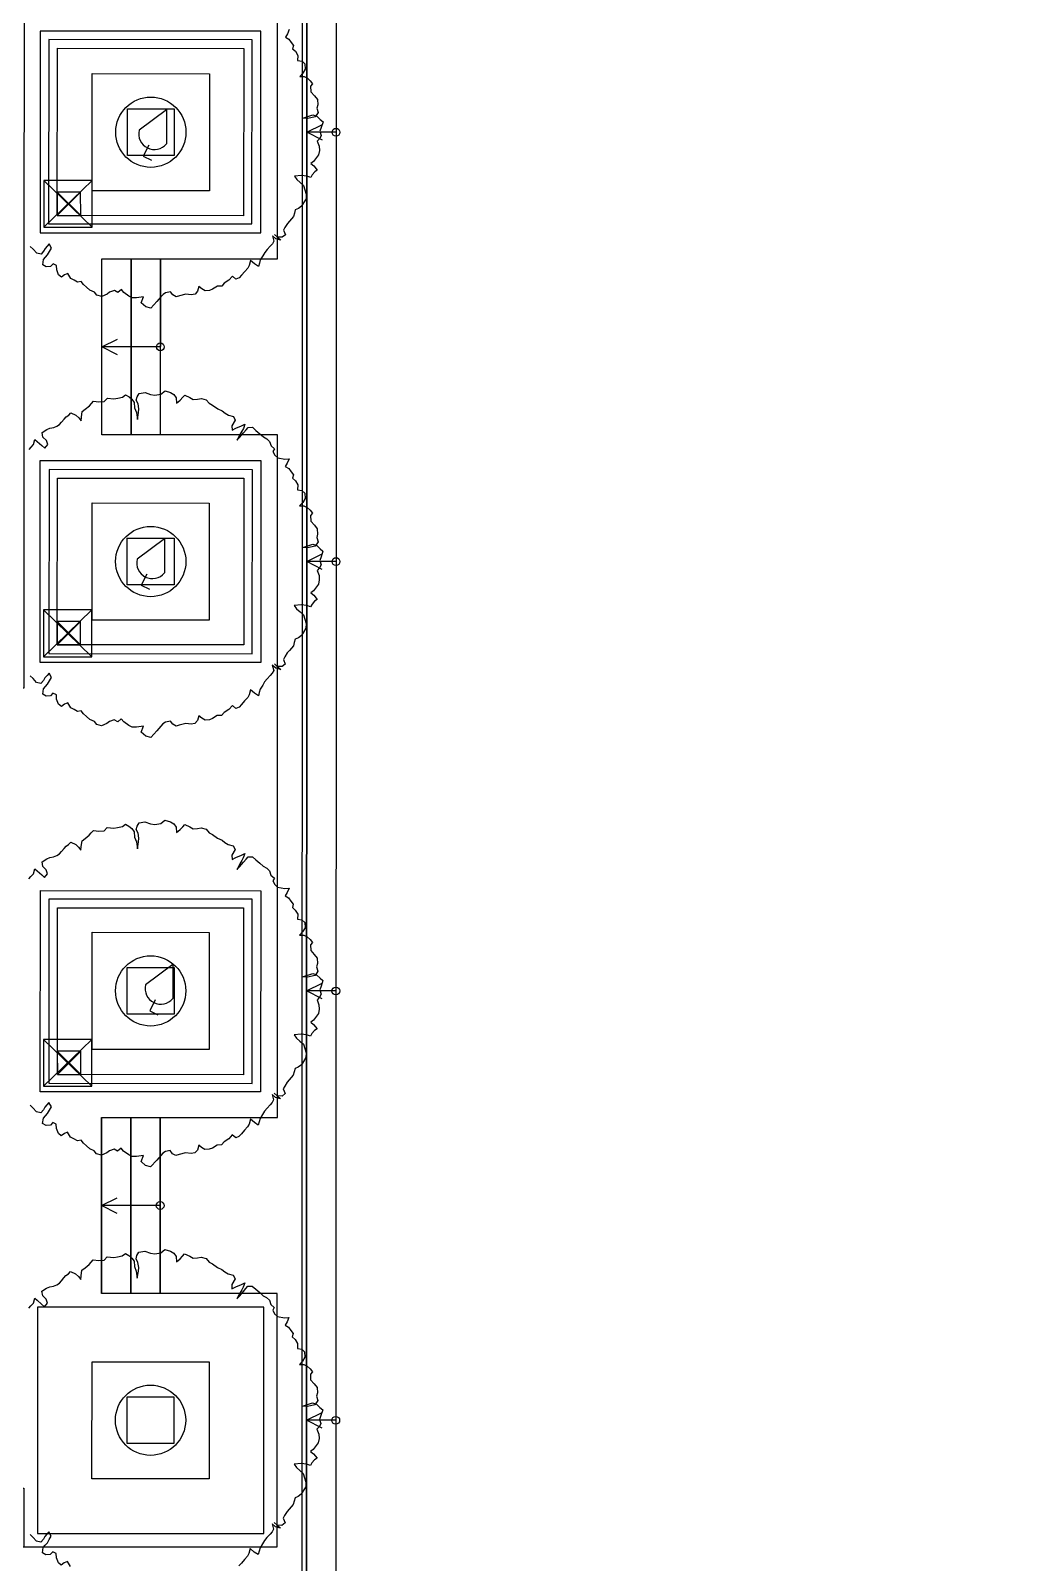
# Model space of a CAD drawing. Header units: millimetres. Extents: x -67913 to 128525, y -54442 to 63422.
# Drawn here: x 40766 to 53355, y -3944 to 15690 of the extents above; entities that cross this region are included whole.
import ezdxf
from ezdxf import colors
from ezdxf.entities.mleader import LeaderData, LeaderLine
from ezdxf.enums import TextEntityAlignment as Align
from ezdxf.math import Vec2, Vec3

# ---------------------------------------------------------------- set-up
doc = ezdxf.new("R2010")
doc.units = ezdxf.units.MM
doc.header["$LTSCALE"] = 500
doc.layers.get('0').update_dxf_attribs({"plot": 0})
for name, color, linetype in [('090Gaikou', 5, 'Continuous'), ('292Kigo', 8, 'Continuous'), ('390Kigo', 8, 'Continuous')]:
    doc.layers.add(name, color=color, linetype=linetype)
doc.styles.add('Annotative', font='simplex.shx', dxfattribs={"width": 0.7, "bigfont": 'extfont2.shx'})
doc.styles.get("Standard").update_dxf_attribs({"font": 'simplex.shx', "width": 0.7, "bigfont": 'extfont2.shx'})

# ---------------------------------------------------------------- blocks, each defined once
blk = doc.blocks.new('建具記号')
at = {"color": 0, "linetype": 'ByBlock', "lineweight": -2, "transparency": 16777216}
for p, q in [((-5.29, 1.5), (5.29, 1.5)), ((-5.29, -1.5), (5.29, -1.5))]:
    blk.add_line(p, q, dxfattribs=at)
at = {"color": 7, "linetype": 'ByBlock', "lineweight": -2, "transparency": 16777216}
blk.add_circle((0, 0), 5.5, dxfattribs=at)
at = {"color": 0, "linetype": 'ByBlock', "lineweight": -2, "transparency": 16777216, "width": 0.6}
for tag, height, p in [('建具寸法・高さH', 1.9, (0, 3.5)), ('建具番号', 2, (0, 0)), ('基準高さから建具下枠の上端までの高さ', 1.9, (0, -3.5)), ('特記事項（電気錠等）', 1.9, (0, -7))]:
    blk.add_attdef(tag, text='', height=height, dxfattribs=at).set_placement(p, align=Align.MIDDLE)

msp = doc.modelspace()

# ---------------------------------------------------------------- linework, layer by layer
at = {"layer": '090Gaikou'}
for p, q in [((40889.0559, 15684.7139), (40886.5485, 13101.5571)), ((43715.5161, 15681.9703), (40889.0559, 15684.7139)), ((43713.0087, 13098.8135), (43715.5161, 15681.9703)), ((41106.7619, 13321.3433), (41108.8422, 15464.5005)), ((41108.8422, 15464.5005), (43495.3027, 15462.184)), ((43495.3027, 15462.184), (43493.2224, 13319.0269)), ((42504.8614, 14676.0962), (42156.161, 14414.308)), ((42504.8614, 14676.0962), (42505.0717, 14240.063)), ((42278.3429, 14222.5123), (42208.6449, 14082.948)), ((42208.6449, 14082.948), (42313.3181, 14030.6745)), ((43493.2224, 13319.0269), (41106.7619, 13321.3433)), ((40886.5485, 13101.5571), (43713.0087, 13098.8135)), ((40885.516, 10177.5317), (40885.4184, 7600.2116)), ((43717.8116, 10177.4243), (40885.516, 10177.5317)), ((43717.714, 7600.1042), (43717.8116, 10177.4243)), ((41106.0158, 7820.2035), (41111.8117, 9957.5231)), ((41111.8117, 9957.5231), (43497.8034, 9957.4326)), ((43497.8034, 9957.4326), (43497.7224, 7820.1127)), ((42478.7597, 9179.5754), (42130.0593, 8917.7872)), ((42478.7597, 9179.5754), (42478.9701, 8743.5422)), ((42252.2412, 8725.9915), (42182.5432, 8586.4272)), ((42182.5432, 8586.4272), (42287.2164, 8534.1537)), ((43497.7224, 7820.1127), (41106.0158, 7820.2035)), ((40885.4184, 7600.2116), (43717.714, 7600.1042)), ((40887.8515, 2097.0485), (40890.3392, 4674.8899)), ((40890.3392, 4674.8899), (43714.5635, 4672.1647)), ((43714.5635, 4672.1647), (43712.0759, 2094.3233)), ((41108.0636, 2316.8361), (41110.1268, 4454.6778)), ((41110.1268, 4454.6778), (43494.3514, 4452.3771)), ((43494.3514, 4452.3771), (43492.2883, 2314.5354)), ((42587.6591, 3728.573), (42238.9587, 3466.7847)), ((42587.6591, 3728.573), (42587.8694, 3292.5398)), ((42361.1406, 3274.989), (42291.4426, 3135.4248)), ((42291.4426, 3135.4248), (42396.1158, 3083.1513)), ((43492.2883, 2314.5354), (41108.0636, 2316.8361)), ((43712.0759, 2094.3233), (40887.8515, 2097.0485))]:
    msp.add_line(p, q, dxfattribs=at)
for points in [[(38925.1083, -4482.6984), (38925.1083, -4482.6984), (38925.3563, -3357.6984), (39300.3563, -3357.7811), (39300.191, -4107.7811), (44300.1909, -4108.8834), (44308.3471, 32886.1157), (39683.4298, 33262.1353), (39683.3472, 32887.1353), (39683.4298, 33262.1353), (44683.4297, 33261.033), (44675.1082, -4483.9661), (38925.1083, -4482.6984), (38925.1083, -4482.6984)], [(40998.9484, 15574.6066), (40996.6729, 13216.765), (43600.8975, 13214.2519), (43603.173, 15572.0935)], [(41555.7218, 15139.222), (43055.7218, 15138.8913), (43055.3911, 13638.8913), (41555.3911, 13639.222)], [(42005.6226, 14689.1228), (42605.6226, 14688.9905), (42605.4903, 14088.9905), (42005.4903, 14089.1228), (42005.6226, 14689.1228)], [(40932.9203, 13771.6103), (40932.788, 13171.6103), (41552.788, 13171.4736), (41552.9203, 13771.4736)], [(41677.6987, 12766.695), (42052.6987, 12766.6123), (42052.2016, 10511.6124), (41677.2016, 10511.6951)], [(42052.6987, 12766.6123), (42427.6987, 12766.5297), (42427.2016, 10511.5297), (42052.2016, 10511.6124)], [(41001.9179, 10067.6292), (40999.6424, 7709.7876), (43603.867, 7707.2745), (43606.1424, 10065.1161)], [(41554.5092, 9639.2221), (43054.5092, 9638.8914), (43054.1785, 8138.8914), (41554.1785, 8139.2221)], [(42004.41, 9189.1229), (42604.41, 9188.9906), (42604.2777, 8588.9906), (42004.2777, 8589.1229), (42004.41, 9189.1229)], [(40931.7075, 8270.4706), (40931.5752, 7670.4706), (41551.5752, 7670.3339), (41551.7074, 8270.3339)], [(41000.233, 4564.7839), (40997.9575, 2206.9423), (43602.182, 2204.4293), (43604.4575, 4562.2709)], [(41553.2967, 4139.2222), (43053.2966, 4138.8915), (43052.9659, 2638.8916), (41552.966, 2639.2223)], [(42003.1974, 3689.123), (42603.1974, 3688.9907), (42603.0652, 3088.9908), (42003.0652, 3089.123), (42003.1974, 3689.123)], [(40930.4941, 2767.1039), (40930.3619, 2167.104), (41550.3619, 2166.9673), (41550.4941, 2766.9673)], [(41675.2736, 1766.6953), (42050.2736, 1766.6126), (42049.7764, -488.3873), (41674.7765, -488.3047)], [(42050.2736, 1766.6126), (42425.2736, 1766.5299), (42424.7764, -488.47), (42049.7764, -488.3873)], [(43752.2384, -661.2627), (40852.2384, -660.6233), (40851.5991, -3560.6233), (43751.599, -3561.2626)], [(41552.0841, -1360.7776), (43052.0841, -1361.1083), (43051.7534, -2861.1083), (41551.7534, -2860.7776)], [(42001.9849, -1810.8768), (42601.9849, -1811.0091), (42601.8526, -2411.0091), (42001.8526, -2410.8768), (42001.9849, -1810.8768)]]:
    msp.add_lwpolyline(points, close=True, dxfattribs=at)
for points in [[(39355.3563, -3357.7932), (39355.2031, -4052.7932), (44245.203, -4053.8713), (44253.3349, 32831.1278), (39683.335, 32832.1353)], [(44308.3471, 32886.1157), (44300.1909, -4108.8834)], [(40680.8393, 21511.9151), (40677.6988, 7266.9155), (36452.6989, 7267.847), (36450.9892, -487.1529), (39675.9891, -487.8639), (39675.9621, -610.3639), (39675.439, -2982.8638), (40680.439, -2983.0854), (40680.2736, -3733.0854), (43925.2736, -3733.8008), (43925.989, -488.8009), (41675.989, -488.3048), (41676.4862, 1766.6951), (43926.4861, 1766.1991), (43928.4141, 10511.1989), (41678.4142, 10511.6949), (41678.9113, 12766.6949), (43928.9113, 12766.1988), (43929.6267, 16011.1987)], [(39300.191, -4107.7811), (39300.3563, -3357.7811), (39675.3563, -3357.8638), (39675.2737, -3732.8638), (39675.2737, -3732.8638), (39675.2737, -3732.8638), (43925.2736, -3733.8008), (43925.989, -488.8009), (42425.989, -488.4702), (42426.4862, 1766.5298), (43926.4861, 1766.1991), (43928.4141, 10511.1989), (42428.4141, 10511.5296), (42428.9113, 12766.5295), (43928.9113, 12766.1988), (43929.6267, 16011.1987)], [(44078.8533, 15705.5533), (44054.4858, 15648.4208), (44029.2961, 15605.1694), (44072.5511, 15579.9569), (44102.7924, 15540.0554), (44133.0243, 15500.1187), (44121.6813, 15457.6875), (44158.4283, 15425.1315), (44189.5098, 15371.3546), (44186.3516, 15308.541), (44242.6529, 15298.0322), (44279.4011, 15265.4752), (44283.5971, 15196.1461), (44251.8609, 15145.5202), (44212.8089, 15101.4409), (44268.2555, 15104.7986), (44311.5178, 15079.5796), (44348.2769, 15047.0129), (44378.5328, 15007.0984), (44352.4838, 14977.696), (44356.6544, 14908.3677), (44401.6101, 14855.4517), (44439.201, 14809.0171), (44443.3838, 14739.678), (44432.0348, 14697.2521), (44449.2623, 14642.6615), (44411.0397, 14584.6947), (44314.8247, 14564.9534), (44252.0011, 14568.088), (44381.6263, 14610.7534), (44431.3777, 14592.8514), (44475.4837, 14553.7757), (44512.2441, 14521.2079), (44488.7069, 14450.2305), (44470.8666, 14400.4679), (44488.0858, 14345.863), (44469.3755, 14309.9154), (44436.8411, 14273.1928), (44461.381, 14212.037), (44464.7271, 14156.5919), (44454.2266, 14100.305), (44389.9334, 14012.9113), (44356.5372, 13990.0398), (44393.2963, 13957.4731), (44438.2532, 13904.5559), (44404.8272, 13881.6458), (44372.2605, 13844.8867), (44353.5776, 13808.9798), (44303.7966, 13826.8213), (44233.639, 13836.4968), (44143.931, 13824.1001), (44174.183, 13784.2107), (44218.2964, 13745.1285), (44262.3951, 13706.0592), (44279.6251, 13651.4664), (44296.8408, 13596.8429), (44293.6826, 13534.0293), (44261.9488, 13483.4013), (44236.7327, 13440.1299), (44196.8262, 13409.8952), (44156.0928, 13393.5241), (44144.7281, 13351.0904), (44133.3766, 13308.6667), (44107.3275, 13279.2642), (44081.2892, 13249.874), (44055.2294, 13220.4594), (44023.4981, 13169.8292), (44004.8092, 13133.9277), (44029.3779, 13072.7898), (43989.4569, 13042.5462), (43926.6297, 13045.684), (43889.8791, 13078.2431), (43926.6297, 13045.684), (43970.7406, 13006.6039), (43907.0982, 13023.6382), (43863.0031, 13062.7043), (43881.0815, 12994.2723), (43862.3771, 12958.3411), (43836.3281, 12928.9387), (43797.2437, 12884.8229), (43764.6662, 12848.0516), (43739.4776, 12804.8211), (43707.727, 12754.1862), (43696.3888, 12711.7507), (43685.0471, 12669.3183), (43634.4317, 12701.0517), (43582.9811, 12746.6343), (43565.9425, 12682.9871), (43547.2511, 12647.0878), (43508.1668, 12602.972), (43469.1039, 12558.8806), (43436.5265, 12522.1093), (43395.7798, 12505.7282), (43351.6665, 12544.8104), (43306.0752, 12493.35), (43245.8077, 12454.9204), (43213.2572, 12418.1795), (43157.7948, 12414.8163), (43097.5076, 12376.3889), (43056.7354, 12360.0108), (43001.295, 12356.6454), (42958.0416, 12381.8695), (42921.2728, 12414.4449), (42904.26, 12350.8073), (42871.6847, 12314.0385), (42823.5705, 12304.1651), (42753.4215, 12313.8308), (42671.0926, 12294.9638), (42630.34, 12278.5857), (42587.0618, 12303.7819), (42556.8352, 12343.7073), (42494.8647, 12332.9811), (42461.4616, 12310.0919), (42435.4028, 12280.6785), (42383.3014, 12221.87), (42305.1575, 12133.6664), (42241.5106, 12150.7004), (42182.7045, 12202.7996), (42212.7601, 12281.1395), (42123.0681, 12268.7633), (42067.6094, 12265.4141), (42024.33, 12290.6113), (41959.0272, 12335.3701), (41928.7709, 12375.2719), (41882.3448, 12337.693), (41839.0727, 12362.9011), (41777.9549, 12338.3232), (41744.5568, 12315.4446), (41676.8868, 12283.5103), (41613.2557, 12300.5303), (41583.0254, 12340.459), (41525.8952, 12364.8462), (41481.7892, 12403.9219), (41445.0422, 12436.4779), (41414.7845, 12476.3658), (41366.6803, 12466.5161), (41323.4366, 12491.7315), (41280.1573, 12516.946), (41241.7225, 12577.2224), (41200.9774, 12560.8529), (41161.0613, 12530.605), (41124.3022, 12563.1717), (41099.7187, 12624.288), (41096.3836, 12679.7602), (41053.1351, 12704.98), (41020.5597, 12668.2111), (40965.1024, 12664.8586), (40921.8243, 12690.072), (40931.5063, 12760.2368), (40957.565, 12789.6502), (40983.599, 12819.0356), (41008.8223, 12862.3028), (41034.0223, 12905.5732), (41002.9369, 12959.3384), (40976.9018, 12929.9518), (40950.8442, 12900.5397), (40932.1484, 12864.6182), (40899.5892, 12827.8676), (40843.299, 12838.384), (40798.3353, 12891.2985), (40761.5823, 12923.8598)], [(44503.0123, 14288.5281), (44303.0564, 14388.6162), (44503.1005, 14488.528)], [(44678.0564, 14388.5336), (44303.0564, 14388.6162)], [(41552.9203, 13771.4736), (40932.788, 13171.6103)], [(40932.9203, 13771.6103), (41552.788, 13171.4736)], [(41406.3701, 13621.7346), (41106.3703, 13621.343), (41106.7619, 13321.3433), (41406.7616, 13321.7349), (41406.3701, 13621.7346)], [(41106.3703, 13621.343), (41406.7616, 13321.7349)], [(41406.3701, 13621.7346), (41106.7619, 13321.3433)], [(41877.4061, 11539.1069), (41677.4502, 11639.195), (41877.4942, 11739.1068)], [(42427.4502, 11639.0297), (41677.4502, 11639.195)], [(40744.9915, 10324.031), (40771.0513, 10353.4456), (40803.618, 10390.2047), (40820.6493, 10453.8584), (40850.053, 10427.8082), (40908.8663, 10375.7026), (40945.6121, 10343.1477), (40984.6857, 10387.2513), (40967.4606, 10441.8398), (40923.3423, 10480.9263), (40912.6408, 10542.8879), (40972.9477, 10581.3326), (41013.6943, 10597.7137), (41061.7723, 10607.578), (41102.5505, 10623.9311), (41135.9477, 10646.8234), (41162.0183, 10676.2501), (41194.5743, 10712.9971), (41220.6233, 10742.3995), (41254.0326, 10765.3029), (41280.0709, 10794.6932), (41344.5363, 10763.8204), (41381.3027, 10731.2472), (41411.5572, 10691.3557), (41415.516, 10740.2638), (41425.2282, 10810.4236), (41465.1262, 10840.6658), (41518.0656, 10885.616), (41544.1147, 10915.0184), (41570.1853, 10944.4452), (41640.3368, 10934.7751), (41709.6508, 10938.9345), (41748.7351, 10983.0503), (41832.7427, 10974.2354), (41880.8497, 10984.0957), (41942.7961, 10994.7825), (41982.7205, 11025.0447), (42025.9589, 10999.8036), (42062.7228, 10967.2326), (42092.9905, 10927.351), (42097.1697, 10858.0152), (42121.7539, 10796.9069), (42134.1297, 10707.2218), (42149.4856, 10798.6001), (42153.4481, 10847.505), (42142.761, 10909.4755), (42119.018, 10956.7291), (42130.3753, 10999.1912), (42155.5999, 11042.455), (42231.4241, 11053.9995), (42302.4038, 11030.4429), (42358.699, 11019.9394), (42434.5522, 11031.4799), (42487.4713, 11076.4047), (42558.4544, 11052.8886), (42601.7468, 11027.6864), (42631.9714, 10987.7563), (42636.1817, 10918.458), (42682.6168, 10956.0397), (42715.1728, 10992.7866), (42741.2434, 11022.2134), (42805.7004, 10991.3262), (42848.9471, 10966.0994), (42904.4069, 10969.4671), (42952.5163, 10979.3252), (43016.1646, 10962.3073), (43053.7662, 10915.8849), (43097.0261, 10890.6681), (43162.351, 10845.9245), (43219.4829, 10821.5489), (43256.2371, 10788.9865), (43299.497, 10763.7697), (43363.1345, 10746.7397), (43386.8581, 10699.4815), (43344.2739, 10628.2695), (43347.6152, 10572.807), (43394.8878, 10596.5591), (43467.7172, 10627.8444), (43511.3916, 10650.6629), (43490.6213, 10594.4433), (43471.9216, 10558.5297), (43446.6971, 10515.244), (43427.9963, 10479.3314), (43409.2966, 10443.4178), (43441.8633, 10480.1769), (43467.9124, 10509.5793), (43493.9722, 10538.9939), (43526.5281, 10575.7409), (43552.5772, 10605.1433), (43608.0167, 10608.4856), (43652.1349, 10569.3991), (43703.5733, 10523.8272), (43747.6916, 10484.7407), (43790.9623, 10459.536), (43827.7214, 10426.9693), (43844.9357, 10372.3687), (43889.0418, 10333.293), (43870.3506, 10297.3718), (43894.0767, 10250.1114), (43930.8273, 10217.5523), (44022.1941, 10202.1957), (44077.6407, 10205.5534), (44053.2732, 10148.4209), (44028.0835, 10105.1695), (44071.3386, 10079.9571), (44101.5799, 10040.0555), (44131.8118, 10000.1189), (44120.4688, 9957.6876), (44157.2157, 9925.1317), (44188.2973, 9871.3547), (44185.139, 9808.5412), (44241.4403, 9798.0323), (44278.1885, 9765.4753), (44282.3845, 9696.1463), (44250.6483, 9645.5204), (44211.5963, 9601.441), (44267.0429, 9604.7987), (44310.3053, 9579.5798), (44347.0644, 9547.013), (44377.3202, 9507.0986), (44351.2712, 9477.6962), (44355.4419, 9408.3679), (44400.3976, 9355.4518), (44437.9884, 9309.0172), (44442.1712, 9239.6782), (44430.8222, 9197.2523), (44448.0497, 9142.6617), (44409.8271, 9084.6948), (44313.6122, 9064.9535), (44250.7885, 9068.0881), (44380.4138, 9110.7535), (44430.1651, 9092.8516), (44474.2712, 9053.7758), (44511.0315, 9021.208), (44487.4943, 8950.2306), (44469.654, 8900.4681), (44486.8732, 8845.8631), (44468.1629, 8809.9155), (44435.6285, 8773.1929), (44460.1684, 8712.0371), (44463.5145, 8656.5921), (44453.014, 8600.3051), (44388.7208, 8512.9115), (44355.3247, 8490.0399), (44392.0838, 8457.4732), (44437.0407, 8404.5561), (44403.6146, 8381.6459), (44371.0479, 8344.8868), (44352.3651, 8308.9799), (44302.584, 8326.8214), (44232.4265, 8336.4969), (44142.7184, 8324.1002), (44172.9704, 8284.2108), (44217.0838, 8245.1286), (44261.1826, 8206.0593), (44278.4125, 8151.4666), (44295.6282, 8096.843), (44292.47, 8034.0295), (44260.7363, 7983.4014), (44235.5202, 7940.13), (44195.6136, 7909.8954), (44154.8802, 7893.5242), (44143.5155, 7851.0905), (44132.164, 7808.6668), (44106.1149, 7779.2644), (44080.0767, 7749.8741), (44054.0168, 7720.4595), (44022.2855, 7669.8293), (44003.5966, 7633.9279), (44028.1653, 7572.7899), (43988.2444, 7542.5463), (43925.4171, 7545.6841), (43888.6665, 7578.2433), (43925.4171, 7545.6841), (43969.528, 7506.604), (43905.8857, 7523.6384), (43861.7906, 7562.7044), (43879.8689, 7494.2724), (43861.1646, 7458.3413), (43835.1155, 7428.9388), (43796.0311, 7384.823), (43763.4537, 7348.0518), (43738.265, 7304.8212), (43706.5144, 7254.1864), (43695.1763, 7211.7508), (43683.8345, 7169.3185), (43633.2191, 7201.0518), (43581.7685, 7246.6345), (43564.7299, 7182.9872), (43546.0386, 7147.088), (43506.9542, 7102.9722), (43467.8914, 7058.8807), (43435.3139, 7022.1094), (43394.5673, 7005.7283), (43350.4539, 7044.8105), (43304.8627, 6993.3502), (43244.5952, 6954.9205), (43212.0446, 6918.1796), (43156.5822, 6914.8164), (43096.295, 6876.389), (43055.5229, 6860.0109), (43000.0825, 6856.6456), (42956.829, 6881.8697), (42920.0602, 6914.445), (42903.0474, 6850.8074), (42870.4721, 6814.0386), (42822.3579, 6804.1653), (42752.209, 6813.8309), (42669.88, 6794.9639), (42629.1275, 6778.5859), (42585.8492, 6803.782), (42555.6226, 6843.7075), (42493.6522, 6832.9812), (42460.249, 6810.092), (42434.1902, 6780.6786), (42382.0889, 6721.8701), (42303.9449, 6633.6665), (42240.298, 6650.7006), (42181.4919, 6702.7998), (42211.5476, 6781.1397), (42121.8555, 6768.7635), (42066.3968, 6765.4143), (42023.1174, 6790.6115), (41957.8146, 6835.3702), (41927.5583, 6875.272), (41881.1322, 6837.6932), (41837.8602, 6862.9012), (41776.7423, 6838.3233), (41743.3443, 6815.4448), (41675.6742, 6783.5104), (41612.0431, 6800.5304), (41581.8129, 6840.4591), (41524.6826, 6864.8463), (41480.5766, 6903.9221), (41443.8296, 6936.478), (41413.5719, 6976.3659), (41365.4678, 6966.5162), (41322.2241, 6991.7317), (41278.9447, 7016.9461), (41240.5099, 7077.2226), (41199.7649, 7060.853), (41159.8488, 7030.6051), (41123.0897, 7063.1718), (41098.5061, 7124.2882), (41095.1711, 7179.7603), (41051.9225, 7204.9801), (41019.3472, 7168.2113), (40963.8899, 7164.8587), (40920.6118, 7190.0721), (40930.2937, 7260.237), (40956.3525, 7289.6503), (40982.3864, 7319.0357), (41007.6097, 7362.3029), (41032.8098, 7405.5733), (41001.7243, 7459.3386), (40975.6893, 7429.9519), (40949.6316, 7400.5398), (40930.9358, 7364.6184), (40898.3767, 7327.8678), (40842.0864, 7338.3842), (40797.1228, 7391.2986), (40760.3697, 7423.8599)], [(44501.7997, 8788.5282), (44301.8438, 8888.6164), (44501.8879, 8988.5282)], [(44676.8438, 8888.5337), (44301.8438, 8888.6164)], [(41551.7074, 8270.3339), (40931.5752, 7670.4706)], [(40931.7075, 8270.4706), (41551.5752, 7670.3339)], [(41405.624, 8120.5948), (41105.6243, 8120.2032), (41106.0158, 7820.2035), (41406.0155, 7820.595), (41405.624, 8120.5948)], [(41105.6243, 8120.2032), (41406.0155, 7820.595)], [(41405.624, 8120.5948), (41106.0158, 7820.2035)], [(40743.7789, 4824.0311), (40769.8387, 4853.4457), (40802.4054, 4890.2048), (40819.4368, 4953.8585), (40848.8404, 4927.8084), (40907.6538, 4875.7027), (40944.3995, 4843.1478), (40983.4731, 4887.2515), (40966.248, 4941.8399), (40922.1298, 4980.9264), (40911.4282, 5042.888), (40971.7351, 5081.3327), (41012.4817, 5097.7139), (41060.5597, 5107.5781), (41101.3379, 5123.9312), (41134.7352, 5146.8235), (41160.8058, 5176.2503), (41193.3617, 5212.9972), (41219.4108, 5242.3996), (41252.82, 5265.303), (41278.8583, 5294.6933), (41343.3237, 5263.8205), (41380.0901, 5231.2473), (41410.3446, 5191.3558), (41414.3034, 5240.2639), (41424.0156, 5310.4237), (41463.9136, 5340.6659), (41516.8531, 5385.6161), (41542.9021, 5415.0186), (41568.9727, 5444.4453), (41639.1242, 5434.7752), (41708.4382, 5438.9347), (41747.5226, 5483.0505), (41831.5302, 5474.2356), (41879.6371, 5484.0958), (41941.5835, 5494.7826), (41981.5079, 5525.0448), (42024.7463, 5499.8037), (42061.5103, 5467.2327), (42091.778, 5427.3512), (42095.9571, 5358.0153), (42120.5414, 5296.9071), (42132.9171, 5207.2219), (42148.273, 5298.6002), (42152.2355, 5347.5051), (42141.5484, 5409.4756), (42117.8055, 5456.7293), (42129.1627, 5499.1913), (42154.3873, 5542.4551), (42230.2115, 5553.9996), (42301.1913, 5530.443), (42357.4865, 5519.9396), (42433.3397, 5531.48), (42486.2588, 5576.4049), (42557.2418, 5552.8887), (42600.5342, 5527.6866), (42630.7588, 5487.7564), (42634.9691, 5418.4581), (42681.4042, 5456.0398), (42713.9602, 5492.7867), (42740.0308, 5522.2135), (42804.4878, 5491.3264), (42847.7345, 5466.0996), (42903.1944, 5469.4672), (42951.3038, 5479.3253), (43014.952, 5462.3075), (43052.5536, 5415.8851), (43095.8135, 5390.6683), (43161.1385, 5345.9247), (43218.2703, 5321.549), (43255.0245, 5288.9866), (43298.2844, 5263.7698), (43361.9219, 5246.7398), (43385.6455, 5199.4816), (43343.0613, 5128.2697), (43346.4027, 5072.8071), (43393.6753, 5096.5592), (43466.5046, 5127.8445), (43510.179, 5150.663), (43489.4087, 5094.4434), (43470.709, 5058.5298), (43445.4846, 5015.2441), (43426.7837, 4979.3316), (43408.084, 4943.418), (43440.6507, 4980.1771), (43466.6998, 5009.5795), (43492.7596, 5038.9941), (43525.3156, 5075.741), (43551.3646, 5105.1434), (43606.8041, 5108.4857), (43650.9223, 5069.3992), (43702.3608, 5023.8273), (43746.479, 4984.7408), (43789.7497, 4959.5362), (43826.5088, 4926.9695), (43843.7231, 4872.3689), (43887.8292, 4833.2931), (43869.138, 4797.372), (43892.8641, 4750.1116), (43929.6147, 4717.5524), (44020.9816, 4702.1958), (44076.4282, 4705.5535), (44052.0607, 4648.421), (44026.871, 4605.1697), (44070.126, 4579.9572), (44100.3673, 4540.0556), (44130.5992, 4500.119), (44119.2562, 4457.6877), (44156.0031, 4425.1318), (44187.0847, 4371.3548), (44183.9265, 4308.5413), (44240.2278, 4298.0325), (44276.9759, 4265.4755), (44281.172, 4196.1464), (44249.4358, 4145.5205), (44210.3837, 4101.4412), (44265.8304, 4104.7989), (44309.0927, 4079.5799), (44345.8518, 4047.0132), (44376.1077, 4007.0987), (44350.0586, 3977.6963), (44354.2293, 3908.368), (44399.185, 3855.4519), (44436.7758, 3809.0173), (44440.9587, 3739.6783), (44429.6096, 3697.2524), (44446.8371, 3642.6618), (44408.6146, 3584.6949), (44312.3996, 3564.9537), (44249.576, 3568.0882), (44379.2012, 3610.7537), (44428.9525, 3592.8517), (44473.0586, 3553.776), (44509.8189, 3521.2082), (44486.2817, 3450.2307), (44468.4414, 3400.4682), (44485.6606, 3345.8633), (44466.9504, 3309.9157), (44434.416, 3273.193), (44458.9559, 3212.0372), (44462.3019, 3156.5922), (44451.8015, 3100.3052), (44387.5083, 3012.9116), (44354.1121, 2990.0401), (44390.8712, 2957.4733), (44435.8281, 2904.5562), (44402.402, 2881.646), (44369.8353, 2844.8869), (44351.1525, 2808.9801), (44301.3715, 2826.8216), (44231.2139, 2836.4971), (44141.5058, 2824.1003), (44171.7579, 2784.2109), (44215.8712, 2745.1287), (44259.97, 2706.0594), (44277.2, 2651.4667), (44294.4157, 2596.8432), (44291.2575, 2534.0296), (44259.5237, 2483.4015), (44234.3076, 2440.1302), (44194.4011, 2409.8955), (44153.6676, 2393.5244), (44142.3029, 2351.0906), (44130.9514, 2308.6669), (44104.9024, 2279.2645), (44078.8641, 2249.8742), (44052.8042, 2220.4596), (44021.0729, 2169.8294), (44002.384, 2133.928), (44026.9528, 2072.79), (43987.0318, 2042.5464), (43924.2045, 2045.6842), (43887.4539, 2078.2434), (43924.2045, 2045.6842), (43968.3154, 2006.6042), (43904.6731, 2023.6385), (43860.578, 2062.7046), (43878.6564, 1994.2726), (43859.952, 1958.3414), (43833.9029, 1928.939), (43794.8186, 1884.8232), (43762.2411, 1848.0519), (43737.0524, 1804.8213), (43705.3018, 1754.1865), (43693.9637, 1711.7509), (43682.6219, 1669.3186), (43632.0065, 1701.052), (43580.556, 1746.6346), (43563.5173, 1682.9874), (43544.826, 1647.0881), (43505.7416, 1602.9723), (43466.6788, 1558.8808), (43434.1013, 1522.1095), (43393.3547, 1505.7284), (43349.2413, 1544.8106), (43303.6501, 1493.3503), (43243.3826, 1454.9206), (43210.832, 1418.1798), (43155.3696, 1414.8165), (43095.0824, 1376.3891), (43054.3103, 1360.0111), (42998.8699, 1356.6457), (42955.6165, 1381.8698), (42918.8476, 1414.4451), (42901.8349, 1350.8076), (42869.2595, 1314.0387), (42821.1453, 1304.1654), (42750.9964, 1313.831), (42668.6675, 1294.964), (42627.9149, 1278.586), (42584.6367, 1303.7821), (42554.4101, 1343.7076), (42492.4396, 1332.9813), (42459.0364, 1310.0921), (42432.9777, 1280.6788), (42380.8763, 1221.8703), (42302.7324, 1133.6666), (42239.0854, 1150.7007), (42180.2794, 1202.7999), (42210.335, 1281.1398), (42120.6429, 1268.7636), (42065.1843, 1265.4144), (42021.9048, 1290.6116), (41956.602, 1335.3704), (41926.3458, 1375.2721), (41879.9196, 1337.6933), (41836.6476, 1362.9013), (41775.5298, 1338.3234), (41742.1317, 1315.4449), (41674.4617, 1283.5105), (41610.8306, 1300.5306), (41580.6003, 1340.4592), (41523.4701, 1364.8465), (41479.364, 1403.9222), (41442.6171, 1436.4781), (41412.3593, 1476.366), (41364.2552, 1466.5163), (41321.0115, 1491.7318), (41277.7322, 1516.9463), (41239.2973, 1577.2227), (41198.5523, 1560.8532), (41158.6362, 1530.6052), (41121.8771, 1563.172), (41097.2935, 1624.2883), (41093.9585, 1679.7605), (41050.7099, 1704.9802), (41018.1346, 1668.2114), (40962.6773, 1664.8589), (40919.3992, 1690.0723), (40929.0811, 1760.2371), (40955.1399, 1789.6505), (40981.1739, 1819.0359), (41006.3971, 1862.3031), (41031.5972, 1905.5735), (41000.5118, 1959.3387), (40974.4767, 1929.9521), (40948.419, 1900.5399), (40929.7233, 1864.6185), (40897.1641, 1827.8679), (40840.8739, 1838.3843), (40795.9102, 1891.2987), (40759.1572, 1923.8601)], [(44500.5871, 3288.5283), (44300.6313, 3388.6165), (44500.6753, 3488.5283)], [(44675.6312, 3388.5338), (44300.6313, 3388.6165)], [(41550.4941, 2766.9673), (40930.3619, 2167.104)], [(40930.4941, 2767.1039), (41550.3619, 2166.9673)], [(41407.6718, 2617.2274), (41107.672, 2616.8358), (41108.0636, 2316.8361), (41408.0633, 2317.2277), (41407.6718, 2617.2274)], [(41107.672, 2616.8358), (41408.0633, 2317.2277)], [(41407.6718, 2617.2274), (41108.0636, 2316.8361)], [(41874.9809, 539.1071), (41675.025, 639.1953), (41875.0691, 739.1071)], [(42425.025, 639.03), (41675.025, 639.1953)], [(40742.5663, -675.9687), (40768.6262, -646.5541), (40801.1929, -609.795), (40818.2242, -546.1414), (40847.6278, -572.1915), (40906.4412, -624.2972), (40943.1869, -656.852), (40982.2605, -612.7484), (40965.0354, -558.16), (40920.9172, -519.0734), (40910.2157, -457.1118), (40970.5226, -418.6671), (41011.2692, -402.286), (41059.3471, -392.4218), (41100.1254, -376.0686), (41133.5226, -353.1763), (41159.5932, -323.7496), (41192.1491, -287.0026), (41218.1982, -257.6002), (41251.6074, -234.6968), (41277.6457, -205.3066), (41342.1111, -236.1794), (41378.8775, -268.7525), (41409.132, -308.6441), (41413.0909, -259.7359), (41422.803, -189.5762), (41462.7011, -159.3339), (41515.6405, -114.3837), (41541.6895, -84.9813), (41567.7602, -55.5546), (41637.9116, -65.2247), (41707.2256, -61.0652), (41746.31, -16.9494), (41830.3176, -25.7643), (41878.4245, -15.9041), (41940.3709, -5.2173), (41980.2954, 25.045), (42023.5337, -0.1962), (42060.2977, -32.7672), (42090.5654, -72.6487), (42094.7446, -141.9845), (42119.3288, -203.0928), (42131.7046, -292.778), (42147.0604, -201.3996), (42151.0229, -152.4947), (42140.3358, -90.5242), (42116.5929, -43.2706), (42127.9501, -0.8086), (42153.1748, 42.4553), (42228.9989, 53.9997), (42299.9787, 30.4431), (42356.2739, 19.9397), (42432.1271, 31.4802), (42485.0462, 76.405), (42556.0292, 52.8889), (42599.3216, 27.6867), (42629.5462, -12.2435), (42633.7565, -81.5417), (42680.1917, -43.9601), (42712.7476, -7.2131), (42738.8182, 22.2136), (42803.2753, -8.6735), (42846.522, -33.9003), (42901.9818, -30.5326), (42950.0912, -20.6745), (43013.7394, -37.6924), (43051.3411, -84.1148), (43094.601, -109.3316), (43159.9259, -154.0752), (43217.0577, -178.4508), (43253.812, -211.0132), (43297.0719, -236.23), (43360.7093, -253.26), (43384.433, -300.5183), (43341.8487, -371.7302), (43345.1901, -427.1928), (43392.4627, -403.4406), (43465.2921, -372.1553), (43508.9664, -349.3369), (43488.1961, -405.5565), (43469.4965, -441.4701), (43444.272, -484.7558), (43425.5711, -520.6683), (43406.8714, -556.5819), (43439.4382, -519.8228), (43465.4872, -490.4204), (43491.5471, -461.0058), (43524.103, -424.2589), (43550.1521, -394.8564), (43605.5916, -391.5142), (43649.7098, -430.6007), (43701.1482, -476.1725), (43745.2664, -515.259), (43788.5371, -540.4637), (43825.2962, -573.0304), (43842.5105, -627.631), (43886.6166, -666.7067), (43867.9255, -702.6279), (43891.6515, -749.8883), (43928.4021, -782.4475), (44019.769, -797.804), (44075.2156, -794.4463), (44050.8481, -851.5788), (44025.6584, -894.8302), (44068.9134, -920.0427), (44099.1547, -959.9442), (44129.3866, -999.8809), (44118.0436, -1042.3121), (44154.7906, -1074.8681), (44185.8721, -1128.645), (44182.7139, -1191.4586), (44239.0152, -1201.9674), (44275.7634, -1234.5244), (44279.9594, -1303.8535), (44248.2232, -1354.4794), (44209.1712, -1398.5587), (44264.6178, -1395.201), (44307.8801, -1420.42), (44344.6392, -1452.9867), (44374.8951, -1492.9012), (44348.846, -1522.3036), (44353.0167, -1591.6319), (44397.9724, -1644.5479), (44435.5633, -1690.9825), (44439.7461, -1760.3216), (44428.397, -1802.7475), (44445.6246, -1857.3381), (44407.402, -1915.3049), (44311.187, -1935.0462), (44248.3634, -1931.9116), (44377.9886, -1889.2462), (44427.74, -1907.1482), (44471.846, -1946.2239), (44508.6063, -1978.7917), (44485.0692, -2049.7691), (44467.2289, -2099.5317), (44484.4481, -2154.1366), (44465.7378, -2190.0842), (44433.2034, -2226.8068), (44457.7433, -2287.9626), (44461.0894, -2343.4077), (44450.5889, -2399.6946), (44386.2957, -2487.0883), (44352.8995, -2509.9598), (44389.6586, -2542.5265), (44434.6155, -2595.4437), (44401.1895, -2618.3538), (44368.6227, -2655.1129), (44349.9399, -2691.0198), (44300.1589, -2673.1783), (44230.0013, -2663.5028), (44140.2933, -2675.8995), (44170.5453, -2715.7889), (44214.6587, -2754.8711), (44258.7574, -2793.9404), (44275.9874, -2848.5332), (44293.2031, -2903.1567), (44290.0449, -2965.9703), (44258.3111, -3016.5983), (44233.095, -3059.8697), (44193.1885, -3090.1044), (44152.4551, -3106.4755), (44141.0904, -3148.9092), (44129.7389, -3191.3329), (44103.6898, -3220.7354), (44077.6515, -3250.1256), (44051.5917, -3279.5402), (44019.8603, -3330.1704), (44001.1714, -3366.0719), (44025.7402, -3427.2098), (43985.8192, -3457.4534), (43922.9919, -3454.3156), (43886.2413, -3421.7565), (43922.9919, -3454.3156), (43967.1029, -3493.3957), (43903.4605, -3476.3614), (43859.3654, -3437.2953), (43877.4438, -3505.7273), (43858.7394, -3541.6585), (43832.6904, -3571.0609), (43793.606, -3615.1767), (43761.0285, -3651.948), (43735.8399, -3695.1785), (43704.0892, -3745.8134), (43692.7511, -3788.2489), (43681.4094, -3830.6813), (43630.794, -3798.9479), (43579.3434, -3753.3653), (43562.3048, -3817.0125), (43543.6134, -3852.9118), (43504.5291, -3897.0276), (43465.4662, -3941.119), (43432.8888, -3977.8903)], [(44499.3746, -2211.4715), (44299.4187, -2111.3834), (44499.4628, -2011.4716)], [(44674.4187, -2111.466), (44299.4187, -2111.3834)], [(41276.5196, -3983.0536), (41238.0848, -3922.7772), (41197.3397, -3939.1467), (41157.4236, -3969.3946), (41120.6645, -3936.8279), (41096.081, -3875.7116), (41092.7459, -3820.2394), (41049.4973, -3795.0196), (41016.922, -3831.7885), (40961.4647, -3835.141), (40918.1866, -3809.9276), (40927.8686, -3739.7628), (40953.9273, -3710.3494), (40979.9613, -3680.964), (41005.1846, -3637.6968), (41030.3846, -3594.4264), (40999.2992, -3540.6612), (40973.2641, -3570.0478), (40947.2064, -3599.4599), (40928.5107, -3635.3814), (40895.9515, -3672.132), (40839.6613, -3661.6156), (40794.6976, -3608.7011), (40757.9446, -3576.1398)]]:
    msp.add_lwpolyline(points, dxfattribs=at)
for centre, radius in [((42305.5564, 14389.0566), 450), ((44678.0564, 14388.5336), 50), ((42427.4502, 11639.0297), 50), ((42304.3439, 8889.0568), 450), ((44676.8438, 8888.5337), 50), ((42303.1313, 3389.0569), 450), ((44675.6312, 3388.5338), 50), ((42425.025, 639.03), 50), ((42301.9187, -2110.943), 450), ((44674.4187, -2111.466), 50)]:
    msp.add_circle(centre, radius, dxfattribs=at)
for centre in [(42350.2189, 14366.438), (42324.1173, 8869.9171), (42433.0166, 3418.9147)]:
    msp.add_arc(centre, 199.875, 166.14297593, 320.78220993, dxfattribs=at)

# ---------------------------------------------------------------- leaders
at = {"layer": '292Kigo'}
ml = msp.add_multileader_block('Standard', dxfattribs=at)
ml.set_content('建具記号', color=256, scale=50)
ml.set_attribute('建具寸法・高さH', '2,150', width=0)
ml.set_attribute('建具番号', '既ALD-1', width=0)
ml.set_attribute('基準高さから建具下枠の上端までの高さ', '±0', width=0)
ml.set_attribute('特記事項（電気錠等）', '', width=0)
ml.set_leader_properties()
ml.build(insert=Vec2(0, 0))
ml.multileader.update_dxf_attribs({"has_dogleg": 0, "dogleg_length": 2, "arrow_head_size": 100, "block_connection_type": 1})
ctx = ml.context
ctx.base_point, ctx.char_height, ctx.arrow_head_size, ctx.landing_gap_size, ctx.plane_origin, ctx.plane_x_axis, ctx.plane_y_axis = Vec3(84209.6088, 29625), 125, 100, 100, Vec3(84209.6088, 26375), Vec3(0, 1), Vec3(-1, 0)
ctx.attachment_type = 1
notes = []
notes.append((ctx, [(0, (0, 0, 0), (0, 0), (1, 0), 1, [])]))
ctx.block.insert, ctx.block.rotation = Vec3(84209.6088, 29625), 1.5707963268
ml = msp.add_multileader_block('Standard', dxfattribs=at)
ml.set_content('建具記号', color=256, scale=50)
ml.set_attribute('建具寸法・高さH', '700+975', width=0)
ml.set_attribute('建具番号', '既開口', width=0)
ml.set_attribute('基準高さから建具下枠の上端までの高さ', '+750', width=0)
ml.set_attribute('特記事項（電気錠等）', '', width=0)
ml.set_leader_properties()
ml.build(insert=Vec2(0, 0))
ml.multileader.update_dxf_attribs({"has_dogleg": 0, "dogleg_length": 2, "arrow_head_size": 100, "block_connection_type": 1})
ctx = ml.context
ctx.base_point, ctx.char_height, ctx.arrow_head_size, ctx.landing_gap_size, ctx.plane_origin, ctx.plane_x_axis, ctx.plane_y_axis = Vec3(100259.6088, 23752.5009), 125, 100, 100, Vec3(99377.3762, 20237.077), Vec3(0, 1), Vec3(-1, 0)
ctx.attachment_type = 1
notes.append((ctx, [(0, (0, 0, 0), (0, 0), (1, 0), 1, [])]))
ctx.block.insert, ctx.block.rotation = Vec3(100259.6088, 23752.5009), 1.5707963268
ml = msp.add_multileader_block('Standard', dxfattribs=at)
ml.set_content('建具記号', color=256, scale=50)
ml.set_attribute('建具寸法・高さH', '1,150+600', width=0)
ml.set_attribute('建具番号', '開口', width=0)
ml.set_attribute('基準高さから建具下枠の上端までの高さ', '+750', width=0)
ml.set_attribute('特記事項（電気錠等）', '', width=0)
ml.set_leader_properties()
ml.build(insert=Vec2(0, 0))
ml.multileader.update_dxf_attribs({"has_dogleg": 0, "dogleg_length": 2, "arrow_head_size": 100, "block_connection_type": 1})
ctx = ml.context
ctx.base_point, ctx.char_height, ctx.arrow_head_size, ctx.landing_gap_size, ctx.plane_origin, ctx.plane_x_axis, ctx.plane_y_axis = Vec3(100509.6088, 18900), 125, 100, 100, Vec3(99627.3762, 15384.5762), Vec3(0, 1), Vec3(-1, 0)
ctx.attachment_type = 1
notes.append((ctx, [(0, (0, 0, 0), (0, 0), (1, 0), 1, [])]))
ctx.block.insert, ctx.block.rotation = Vec3(100509.6088, 18900), 1.5707963268
ml = msp.add_multileader_block('Standard', dxfattribs=at)
ml.set_content('建具記号', color=256, scale=50)
ml.set_attribute('建具寸法・高さH', '1,150+600', width=0)
ml.set_attribute('建具番号', '開口', width=0)
ml.set_attribute('基準高さから建具下枠の上端までの高さ', '+750', width=0)
ml.set_attribute('特記事項（電気錠等）', '', width=0)
ml.set_leader_properties()
ml.build(insert=Vec2(0, 0))
ml.multileader.update_dxf_attribs({"has_dogleg": 0, "dogleg_length": 2, "arrow_head_size": 100, "block_connection_type": 1})
ctx = ml.context
ctx.base_point, ctx.char_height, ctx.arrow_head_size, ctx.landing_gap_size, ctx.plane_origin, ctx.plane_x_axis, ctx.plane_y_axis = Vec3(100509.6088, 14400), 125, 100, 100, Vec3(99627.3762, 10884.5762), Vec3(0, 1), Vec3(-1, 0)
ctx.attachment_type = 1
notes.append((ctx, [(0, (0, 0, 0), (0, 0), (1, 0), 1, [])]))
ctx.block.insert, ctx.block.rotation = Vec3(100509.6088, 14400), 1.5707963268
ml = msp.add_multileader_block('Standard', dxfattribs=at)
ml.set_content('建具記号', color=256, scale=50)
ml.set_attribute('建具寸法・高さH', '1,200', width=0)
ml.set_attribute('建具番号', '既開口', width=0)
ml.set_attribute('基準高さから建具下枠の上端までの高さ', '+800', width=0)
ml.set_attribute('特記事項（電気錠等）', '', width=0)
ml.set_leader_properties()
ml.build(insert=Vec2(0, 0))
ml.multileader.update_dxf_attribs({"has_dogleg": 0, "dogleg_length": 2, "arrow_head_size": 100, "block_connection_type": 1})
ctx = ml.context
ctx.base_point, ctx.char_height, ctx.arrow_head_size, ctx.landing_gap_size, ctx.plane_origin, ctx.plane_x_axis, ctx.plane_y_axis = Vec3(86838.2163, 10610), 125, 100, 100, Vec3(85955.9837, 7094.5762), Vec3(0, 1), Vec3(-1, 0)
ctx.attachment_type = 1
notes.append((ctx, [(0, (0, 0, 0), (0, 0), (1, 0), 1, [])]))
ctx.block.insert, ctx.block.rotation = Vec3(86838.2163, 10610), 1.5707963268
at = {"layer": '390Kigo'}
ml = msp.add_multileader_mtext('Standard', dxfattribs=at)
ml.set_content('下膳口\\P▼', color=256, style='Annotative')
ml.set_leader_properties()
ml.build(insert=Vec2(0, 0))
ml.multileader.update_dxf_attribs({"dogleg_length": 2, "arrow_head_size": 100})
ctx = ml.context
ctx.base_point, ctx.char_height, ctx.arrow_head_size, ctx.landing_gap_size, ctx.plane_origin, ctx.plane_x_axis, ctx.plane_y_axis = Vec3(87325.5752, 23752.5), 125, 100, 50, Vec3(85752.0635, 29067.9322), Vec3(0, 1), Vec3(-1, 0)
ctx.text_align_type = 1
notes.append((ctx, [(0, (0, 0, 0), (0, 0), (1, 0), 1, [])]))
ctx.mtext.insert, ctx.mtext.text_direction, ctx.mtext.defined_height, ctx.mtext.alignment, ctx.mtext.line_spacing_factor, ctx.mtext.flow_direction = Vec3(87263.0752, 23945.4167), Vec3(0, 1), 55.8756, 2, 0.84, 5
ml = msp.add_multileader_mtext('Standard', dxfattribs=at)
ml.set_content('▲\\P下膳口', color=256, style='Annotative')
ml.set_leader_properties()
ml.build(insert=Vec2(0, 0))
ml.multileader.update_dxf_attribs({"dogleg_length": 2, "arrow_head_size": 100})
ctx = ml.context
ctx.base_point, ctx.char_height, ctx.arrow_head_size, ctx.landing_gap_size, ctx.plane_origin, ctx.plane_x_axis, ctx.plane_y_axis = Vec3(99652.0165, 23559.5842), 125, 100, 50, Vec3(98273.2511, 28875.0164), Vec3(0, 1), Vec3(-1, 0)
ctx.text_align_type = 1
notes.append((ctx, [(0, (0, 0, 0), (0, 0), (1, 0), 1, [])]))
ctx.mtext.insert, ctx.mtext.text_direction, ctx.mtext.defined_height, ctx.mtext.alignment, ctx.mtext.line_spacing_factor, ctx.mtext.flow_direction = Vec3(99589.5165, 23752.5009), Vec3(0, 1), 55.8756, 2, 0.72, 5
ml = msp.add_multileader_mtext('Standard', dxfattribs=at)
ml.set_content('▲\\P従業員出入口', color=256, style='Annotative')
ml.set_leader_properties()
ml.build(insert=Vec2(0, 0))
ml.multileader.update_dxf_attribs({"dogleg_length": 2, "arrow_head_size": 100})
ctx = ml.context
ctx.base_point, ctx.char_height, ctx.arrow_head_size, ctx.landing_gap_size, ctx.plane_origin, ctx.plane_x_axis, ctx.plane_y_axis = Vec3(99534.0165, 21449.5833), 125, 100, 50, Vec3(98155.2511, 26922.5156), Vec3(0, 1), Vec3(-1, 0)
ctx.text_align_type = 1
notes.append((ctx, [(0, (0, 0, 0), (0, 0), (1, 0), 1, [])]))
ctx.mtext.insert, ctx.mtext.text_direction, ctx.mtext.defined_height, ctx.mtext.alignment, ctx.mtext.line_spacing_factor, ctx.mtext.flow_direction = Vec3(99471.5165, 21800), Vec3(0, 1), 55.8756, 2, 0.72, 5
ml = msp.add_multileader_mtext('Standard', dxfattribs=at)
ml.set_content('給茶機', color=256, style='Annotative')
ml.set_leader_properties()
ml.build(insert=Vec2(0, 0))
ml.multileader.update_dxf_attribs({"dogleg_length": 2, "arrow_head_size": 100})
ctx = ml.context
ctx.base_point, ctx.char_height, ctx.arrow_head_size, ctx.landing_gap_size, ctx.plane_origin, ctx.plane_x_axis, ctx.plane_y_axis = Vec3(99279.6088, 19372.844), 125, 100, 50, Vec3(97680.4433, 24814.0581), Vec3(0, 1), Vec3(-1, 0)
ctx.text_align_type = 1
notes.append((ctx, [(0, (0, 0, 0), (0, 0), (1, 0), 1, [])]))
ctx.mtext.insert, ctx.mtext.text_direction, ctx.mtext.defined_height, ctx.mtext.alignment, ctx.mtext.line_spacing_factor, ctx.mtext.flow_direction = Vec3(99217.1088, 19568.6773), Vec3(0, 1), 55.8756, 2, 0.84, 5
ml = msp.add_multileader_mtext('Standard', dxfattribs=at)
ml.set_content('調味料\\Pカトラリー', color=256, style='Annotative')
ml.set_leader_properties()
ml.build(insert=Vec2(0, 0))
ml.multileader.update_dxf_attribs({"dogleg_length": 2, "arrow_head_size": 100})
ctx = ml.context
ctx.base_point, ctx.char_height, ctx.arrow_head_size, ctx.landing_gap_size, ctx.plane_origin, ctx.plane_x_axis, ctx.plane_y_axis = Vec3(99206.7639, 17917.844), 125, 100, 50, Vec3(98262.1082, 23389.2318), Vec3(0, 1), Vec3(-1, 0)
ctx.text_align_type = 1
notes.append((ctx, [(0, (0, 0, 0), (0, 0), (1, 0), 1, [])]))
ctx.mtext.insert, ctx.mtext.text_direction, ctx.mtext.defined_height, ctx.mtext.alignment, ctx.mtext.line_spacing_factor, ctx.mtext.flow_direction = Vec3(99144.2639, 18218.6773), Vec3(0, 1), 55.8756, 2, 0.72, 5
ml = msp.add_multileader_mtext('Standard', dxfattribs=at)
ml.set_content('従業員出入口\\P▼', color=256, style='Annotative')
ml.set_leader_properties()
ml.build(insert=Vec2(0, 0))
ml.multileader.update_dxf_attribs({"dogleg_length": 2, "arrow_head_size": 100})
ctx = ml.context
ctx.base_point, ctx.char_height, ctx.arrow_head_size, ctx.landing_gap_size, ctx.plane_origin, ctx.plane_x_axis, ctx.plane_y_axis = Vec3(87325.5752, 17719.7752), 125, 100, 50, Vec3(85752.0635, 23192.7074), Vec3(0, 1), Vec3(-1, 0)
ctx.text_align_type = 1
notes.append((ctx, [(0, (0, 0, 0), (0, 0), (1, 0), 1, [])]))
ctx.mtext.insert, ctx.mtext.text_direction, ctx.mtext.defined_height, ctx.mtext.alignment, ctx.mtext.line_spacing_factor, ctx.mtext.flow_direction = Vec3(87263.0752, 18070.1919), Vec3(0, 1), 55.8756, 2, 0.84, 5
ml = msp.add_multileader_mtext('Standard', dxfattribs=at)
ml.set_content('給茶機', color=256, style='Annotative')
ml.set_leader_properties()
ml.build(insert=Vec2(0, 0))
ml.multileader.update_dxf_attribs({"dogleg_length": 2, "arrow_head_size": 100})
ctx = ml.context
ctx.base_point, ctx.char_height, ctx.arrow_head_size, ctx.landing_gap_size, ctx.plane_origin, ctx.plane_x_axis, ctx.plane_y_axis = Vec3(87357.0319, 12482.6883), 125, 100, 50, Vec3(85757.8664, 17923.9024), Vec3(0, 1), Vec3(-1, 0)
ctx.text_align_type = 1
notes.append((ctx, [(0, (0, 0, 0), (0, 0), (1, 0), 1, [])]))
ctx.mtext.insert, ctx.mtext.text_direction, ctx.mtext.defined_height, ctx.mtext.alignment, ctx.mtext.line_spacing_factor, ctx.mtext.flow_direction = Vec3(87294.5319, 12678.5216), Vec3(0, 1), 55.8756, 2, 0.84, 5
ml = msp.add_multileader_mtext('Standard', dxfattribs=at)
ml.set_content('調味料\\Pカトラリー', color=256, style='Annotative')
ml.set_leader_properties()
ml.build(insert=Vec2(0, 0))
ml.multileader.update_dxf_attribs({"dogleg_length": 2, "arrow_head_size": 100})
ctx = ml.context
ctx.base_point, ctx.char_height, ctx.arrow_head_size, ctx.landing_gap_size, ctx.plane_origin, ctx.plane_x_axis, ctx.plane_y_axis = Vec3(87768.5899, 10309.1667), 125, 100, 50, Vec3(86379.7122, 15818.0521), Vec3(0, 1), Vec3(-1, 0)
ctx.text_align_type = 1
notes.append((ctx, [(0, (0, 0, 0), (0, 0), (1, 0), 1, [])]))
ctx.mtext.insert, ctx.mtext.text_direction, ctx.mtext.defined_height, ctx.mtext.alignment, ctx.mtext.line_spacing_factor, ctx.mtext.flow_direction = Vec3(87706.0899, 10610), Vec3(0, 1), 55.8756, 2, 0.84, 5
ml = msp.add_multileader_mtext('Standard', dxfattribs=at)
ml.set_content('トレー置場', color=256, style='Annotative')
ml.set_leader_properties()
ml.build(insert=Vec2(0, 0))
ml.multileader.update_dxf_attribs({"dogleg_length": 2, "arrow_head_size": 100})
ctx = ml.context
ctx.base_point, ctx.char_height, ctx.arrow_head_size, ctx.landing_gap_size, ctx.plane_origin, ctx.plane_x_axis, ctx.plane_y_axis = Vec3(99687.4254, 10300.4167), 125, 100, 50, Vec3(98407.9003, 15818.0521), Vec3(0, 1), Vec3(-1, 0)
ctx.text_align_type = 1
notes.append((ctx, [(0, (0, 0, 0), (0, 0), (1, 0), 1, [])]))
ctx.mtext.insert, ctx.mtext.text_direction, ctx.mtext.defined_height, ctx.mtext.alignment, ctx.mtext.line_spacing_factor, ctx.mtext.flow_direction = Vec3(99624.9254, 10601.25), Vec3(0, 1), 55.8756, 2, 0.84, 5
ml = msp.add_multileader_mtext('Standard', dxfattribs=at)
ml.set_content('券売機', color=256, style='Annotative')
ml.set_leader_properties()
ml.build(insert=Vec2(0, 0))
ml.multileader.update_dxf_attribs({"dogleg_length": 2, "arrow_head_size": 100})
ctx = ml.context
ctx.base_point, ctx.char_height, ctx.arrow_head_size, ctx.landing_gap_size, ctx.plane_origin, ctx.plane_x_axis, ctx.plane_y_axis = Vec3(89066.5021, 4978.673), 125, 100, 50, Vec3(87384.912, 10419.887), Vec3(0, 1), Vec3(-1, 0)
ctx.text_align_type = 1
notes.append((ctx, [(0, (0, 0, 0), (0, 0), (1, 0), 1, [])]))
ctx.mtext.insert, ctx.mtext.text_direction, ctx.mtext.defined_height, ctx.mtext.alignment, ctx.mtext.line_spacing_factor, ctx.mtext.flow_direction = Vec3(89004.0021, 5174.5063), Vec3(0, 1), 55.8756, 2, 0.84, 5
ml = msp.add_multileader_mtext('Standard', dxfattribs=at)
ml.set_content('券売機', color=256, style='Annotative')
ml.set_leader_properties()
ml.build(insert=Vec2(0, 0))
ml.multileader.update_dxf_attribs({"dogleg_length": 2, "arrow_head_size": 100})
ctx = ml.context
ctx.base_point, ctx.char_height, ctx.arrow_head_size, ctx.landing_gap_size, ctx.plane_origin, ctx.plane_x_axis, ctx.plane_y_axis = Vec3(89066.5021, 4060.531), 125, 100, 50, Vec3(87384.912, 9501.7451), Vec3(0, 1), Vec3(-1, 0)
ctx.text_align_type = 1
notes.append((ctx, [(0, (0, 0, 0), (0, 0), (1, 0), 1, [])]))
ctx.mtext.insert, ctx.mtext.text_direction, ctx.mtext.defined_height, ctx.mtext.alignment, ctx.mtext.line_spacing_factor, ctx.mtext.flow_direction = Vec3(89004.0021, 4256.3643), Vec3(0, 1), 55.8756, 2, 0.84, 5
for ctx, leaders in notes:
    for number, flags, end, landing, length, lines in leaders:
        leader = LeaderData()
        leader.index, (leader.has_last_leader_line, leader.has_dogleg_vector, leader.attachment_direction) = number, flags
        leader.last_leader_point, leader.dogleg_vector, leader.dogleg_length = Vec3(end), Vec3(landing), length
        for number, points, colour, breaks in lines:
            line = LeaderLine()
            line.index, line.vertices, line.color, line.breaks = number, Vec3.list(points), colors.encode_raw_color(colour), breaks
            leader.lines.append(line)
        ctx.leaders.append(leader)

doc.saveas('drawing.dxf')
